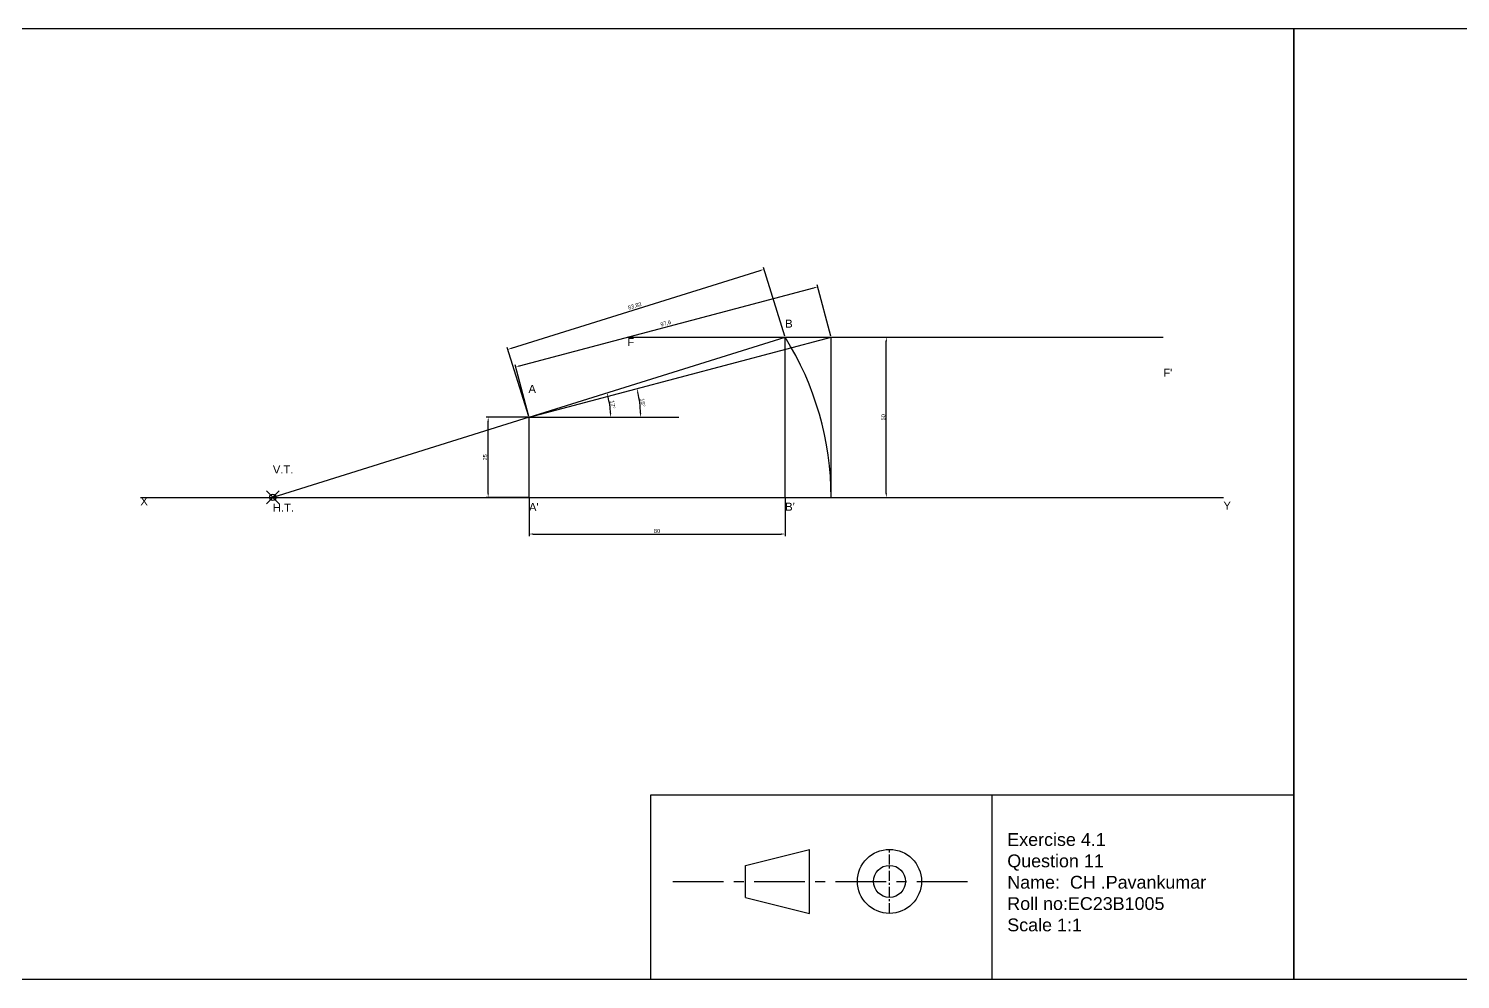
# Model space of a CAD drawing. Header units: millimetres. Extents: x 2477 to 7517, y 1798 to 2095.
# Drawn here: x 6282.3 to 6729.4, y 1798.3 to 2095.3 of the extents above; entities that cross this region are included whole.
import ezdxf

# ---------------------------------------------------------------- set-up
doc = ezdxf.new("R2010")
doc.units = ezdxf.units.MM
doc.header["$PDMODE"] = 35
doc.header["$PDSIZE"] = 2
doc.linetypes.add('CENTER', pattern=[50.8, 31.75, -6.35, 6.35, -6.35])
doc.styles.get("Standard").update_dxf_attribs({"font": 'arial.ttf'})
doc.dimstyles.new('ISO-25', dxfattribs={"dimscale": 0.5, "dimtxt": 2.5, "dimasz": 2.5, "dimexe": 1.25, "dimexo": 0.625, "dimtad": 1, "dimtxsty": 'Standard', "dimcen": 2.5, "dimadec": 0, "dimazin": 0, "dimtfac": 1, "dimtmove": 0, "dimatfit": 3, "dimfxl": 1, "dimarcsym": 0})

# ---------------------------------------------------------------- blocks, each defined once
blk = doc.blocks.new('*D73')
at = {"color": 0, "lineweight": -2, "transparency": 16777216}
blk.add_arc((6438.59, 1973.93), 34.87, 2.054, 12.7882, dxfattribs=at)
at = {"color": 0, "transparency": 16777216}
for points in [[(6472.4, 1981.6), (6472.8, 1981.69), (6472.3, 1982.86)], [(6473.65, 1975.18), (6473.23, 1975.17), (6473.46, 1973.93)]]:
    blk.add_solid(points, dxfattribs=at)
at = {"layer": 'Defpoints', "color": 0, "transparency": 16777216}
for p in [(6532.93, 1998.93), (6473.33, 1976.93), (6438.59, 1973.93), (6438.59, 1973.93), (6485.36, 1973.93)]:
    blk.add_point(p, dxfattribs=at)
at = {"color": 0, "transparency": 16777216, "insert": (6474.11, 1978.55), "char_height": 1.25, "attachment_point": 5, "rotation": 277.4211}
blk.add_mtext('15°', dxfattribs=at)
blk = doc.blocks.new('*D74')
at = {"color": 0, "lineweight": -2, "transparency": 16777216}
blk.add_arc((6438.59, 1973.93), 25.5, 2.8092, 14.5448, dxfattribs=at)
at = {"color": 0, "transparency": 16777216}
for points in [[(6463.07, 1980.27), (6463.47, 1980.39), (6462.93, 1981.53)], [(6464.27, 1975.18), (6463.85, 1975.17), (6464.09, 1973.93)]]:
    blk.add_solid(points, dxfattribs=at)
at = {"layer": 'Defpoints', "color": 0, "transparency": 16777216}
for p in [(6518.59, 1998.93), (6463.96, 1976.5), (6438.59, 1973.93), (6438.59, 1973.93), (6485.36, 1973.93)]:
    blk.add_point(p, dxfattribs=at)
at = {"color": 0, "transparency": 16777216, "insert": (6464.73, 1977.92), "char_height": 1.25, "attachment_point": 5, "rotation": 278.677}
blk.add_mtext('17°', dxfattribs=at)
blk = doc.blocks.new('*D75')
at = {"color": 0, "lineweight": -2, "transparency": 16777216}
for p, q in [((6435.63, 1990.01), (6527.55, 2014.37)), ((6532.85, 1999.23), (6528.6, 2015.29)), ((6438.51, 1974.23), (6434.26, 1990.29))]:
    blk.add_line(p, q, dxfattribs=at)
at = {"color": 0, "transparency": 16777216}
for points in [[(6527.5, 2014.57), (6527.6, 2014.16), (6528.76, 2014.69)], [(6435.57, 1990.21), (6435.68, 1989.8), (6434.42, 1989.69)]]:
    blk.add_solid(points, dxfattribs=at)
at = {"layer": 'Defpoints', "color": 0, "transparency": 16777216}
for p in [(6528.76, 2014.69), (6532.93, 1998.93), (6438.59, 1973.93)]:
    blk.add_point(p, dxfattribs=at)
at = {"color": 0, "transparency": 16777216, "insert": (6481.32, 2003.21), "char_height": 1.25, "attachment_point": 5, "rotation": 14.8422}
blk.add_mtext('97,6', dxfattribs=at)
blk = doc.blocks.new('*D76')
at = {"color": 0, "lineweight": -2, "transparency": 16777216}
for p, q in [((6438.59, 1948.61), (6438.59, 1936.84)), ((6518.59, 1948.61), (6518.59, 1936.84)), ((6439.84, 1937.47), (6517.34, 1937.47))]:
    blk.add_line(p, q, dxfattribs=at)
at = {"color": 0, "transparency": 16777216}
for points in [[(6439.84, 1937.67), (6439.84, 1937.26), (6438.59, 1937.47)], [(6517.34, 1937.67), (6517.34, 1937.26), (6518.59, 1937.47)]]:
    blk.add_solid(points, dxfattribs=at)
at = {"layer": 'Defpoints', "color": 0, "transparency": 16777216}
for p in [(6438.59, 1948.93), (6518.59, 1948.93), (6518.59, 1937.47)]:
    blk.add_point(p, dxfattribs=at)
at = {"color": 0, "transparency": 16777216, "insert": (6478.59, 1938.42), "char_height": 1.25, "attachment_point": 5}
blk.add_mtext('80', dxfattribs=at)
blk = doc.blocks.new('*D77')
at = {"color": 0, "lineweight": -2, "transparency": 16777216}
for p, q in [((6518.91, 1998.93), (6550.79, 1998.93)), ((6550.17, 1950.18), (6550.17, 1997.68)), ((6518.91, 1948.93), (6550.79, 1948.93))]:
    blk.add_line(p, q, dxfattribs=at)
at = {"color": 0, "transparency": 16777216}
for points in [[(6549.96, 1997.68), (6550.38, 1997.68), (6550.17, 1998.93)], [(6549.96, 1950.18), (6550.38, 1950.18), (6550.17, 1948.93)]]:
    blk.add_solid(points, dxfattribs=at)
at = {"layer": 'Defpoints', "color": 0, "transparency": 16777216}
for p in [(6518.59, 1998.93), (6550.17, 1998.93), (6518.59, 1948.93)]:
    blk.add_point(p, dxfattribs=at)
at = {"color": 0, "transparency": 16777216, "insert": (6549.22, 1973.93), "char_height": 1.25, "attachment_point": 5, "rotation": 90}
blk.add_mtext('50', dxfattribs=at)
blk = doc.blocks.new('*D78')
at = {"color": 0, "lineweight": -2, "transparency": 16777216}
for p, q in [((6438.28, 1973.93), (6425.21, 1973.93)), ((6425.84, 1950.18), (6425.84, 1972.68)), ((6438.28, 1948.93), (6425.21, 1948.93))]:
    blk.add_line(p, q, dxfattribs=at)
at = {"color": 0, "transparency": 16777216}
for points in [[(6425.63, 1972.68), (6426.05, 1972.68), (6425.84, 1973.93)], [(6425.63, 1950.18), (6426.05, 1950.18), (6425.84, 1948.93)]]:
    blk.add_solid(points, dxfattribs=at)
at = {"layer": 'Defpoints', "color": 0, "transparency": 16777216}
for p in [(6425.84, 1973.93), (6438.59, 1973.93), (6438.59, 1948.93)]:
    blk.add_point(p, dxfattribs=at)
at = {"color": 0, "transparency": 16777216, "insert": (6424.89, 1961.43), "char_height": 1.25, "attachment_point": 5, "rotation": 90}
blk.add_mtext('25', dxfattribs=at)
blk = doc.blocks.new('*D79')
at = {"color": 0, "lineweight": -2, "transparency": 16777216}
for p, q in [((6433.16, 1995.51), (6510.77, 2019.76)), ((6518.5, 1999.23), (6511.78, 2020.73)), ((6438.5, 1974.23), (6431.78, 1995.73))]:
    blk.add_line(p, q, dxfattribs=at)
at = {"color": 0, "transparency": 16777216}
for points in [[(6510.71, 2019.96), (6510.84, 2019.57), (6511.97, 2020.14)], [(6433.1, 1995.71), (6433.22, 1995.31), (6431.97, 1995.14)]]:
    blk.add_solid(points, dxfattribs=at)
at = {"layer": 'Defpoints', "color": 0, "transparency": 16777216}
for p in [(6511.97, 2020.14), (6518.59, 1998.93), (6438.59, 1973.93)]:
    blk.add_point(p, dxfattribs=at)
at = {"color": 0, "transparency": 16777216, "insert": (6471.65, 2008.65), "char_height": 1.25, "attachment_point": 5, "rotation": 17.354}
blk.add_mtext('83,82', dxfattribs=at)

msp = doc.modelspace()

# ---------------------------------------------------------------- linework, layer by layer
at = {"color": 3}
msp.add_line((6438.594, 1973.927), (6518.594, 1998.927), dxfattribs=at)
for p, q in [((6438.594, 1973.927), (6532.934, 1998.927)), ((6469.216, 1998.927), (6636.66, 1998.927)), ((6518.594, 1948.927), (6518.594, 1998.927)), ((6532.934, 1948.927), (6532.934, 1998.927)), ((6438.594, 1973.927), (6358.594, 1948.927)), ((6438.594, 1948.927), (6438.594, 1973.927)), ((6438.594, 1973.927), (6485.363, 1973.927)), ((6317.229, 1948.927), (6655.457, 1948.927)), ((6506.163, 1833.966), (6526.163, 1838.966)), ((6526.163, 1818.966), (6526.163, 1838.966)), ((6506.163, 1823.966), (6506.163, 1833.966)), ((6506.163, 1823.966), (6526.163, 1818.966))]:
    msp.add_line(p, q)
at = {"color": 7, "true_color": 0xffffff}
msp.add_line((6583.141, 1856.042), (6583.141, 1798.349), dxfattribs=at)
at = {"linetype": 'CENTER', "ltscale": 0.1}
msp.add_line((6551.163, 1818.966), (6551.163, 1838.966), dxfattribs=at)
at = {"linetype": 'CENTER', "ltscale": 0.5}
msp.add_line((6483.49, 1828.966), (6577.685, 1828.966), dxfattribs=at)
for points in [[(6257.443, 2095.349), (6677.443, 2095.349), (6677.443, 1798.349), (6257.443, 1798.349)], [(6677.443, 2095.349), (7097.443, 2095.349), (7097.443, 1798.349), (6677.443, 1798.349)]]:
    msp.add_lwpolyline(points, close=True)
at = {"color": 7, "true_color": 0xffffff}
msp.add_lwpolyline([(6677.443, 1798.349), (6476.682, 1798.349), (6476.682, 1856.042), (6677.443, 1856.042)], close=True, dxfattribs=at)
for radius in [10, 5]:
    msp.add_circle((6551.163, 1828.966), radius)
msp.add_arc((6438.594, 1948.927), 94.34, 0, 32.00538)
msp.add_point((6358.594, 1948.927))

# ---------------------------------------------------------------- texts
at = {"color": 7, "true_color": 0xffffff, "char_height": 2.5, "attachment_point": 1}
for s, insert in [('B', (6518.594, 2004.431)), ('F', (6469.292, 1998.702)), ("F'", (6636.66, 1989.1)), ('A', (6438.42, 1984.046)), ('V.T.', (6358.594, 1958.88)), ('X', (6317.229, 1948.927)), ('H.T.', (6358.594, 1946.969)), ("A'", (6438.594, 1947.147)), ("B'", (6518.594, 1947.257)), ('Y', (6655.457, 1947.584))]:
    msp.add_mtext_dynamic_manual_height_columns(s, width=4.42811, gutter_width=39.618, heights=[0], dxfattribs=dict(at, insert=insert))
at = {"color": 6, "insert": (6587.951, 1844.028), "char_height": 4, "attachment_point": 1}
msp.add_mtext_dynamic_manual_height_columns('{\\C256;\\c16777215;Exercise 4.1^JQuestion 11\\PName:  CH .Pavankumar \\PRoll no:EC23B1005\\PScale 1:1}', width=90.33607, gutter_width=12.5, heights=[35.907], dxfattribs=at)

# ---------------------------------------------------------------- dimensions: what is measured, and where the dimension line sits
at = {"color": 7, "true_color": 0xffffff}
for p1, p2, distance, picture, middle in [((6438.594, 1973.927), (6518.594, 1998.927), 22.222, '*D79', (6471.649, 2008.652)), ((6438.594, 1973.927), (6532.934, 1998.927), 16.303, '*D75', (6481.316, 2003.214)), ((6518.594, 1948.927), (6518.594, 1998.927), -31.575, '*D77', (6549.219, 1973.927)), ((6438.594, 1948.927), (6438.594, 1973.927), 12.755, '*D78', (6424.889, 1961.427)), ((6438.594, 1948.927), (6518.594, 1948.927), -11.461, '*D76', (6478.594, 1938.417))]:
    dim = msp.add_aligned_dim(p1=p1, p2=p2, distance=distance, dimstyle='ISO-25', dxfattribs=at)
    dim.commit()
    dim.dimension.update_dxf_attribs({"geometry": picture, "text_midpoint": middle})
for base, line2, picture, middle in [((6473.334, 1976.934), ((6438.594, 1973.927), (6532.934, 1998.927)), '*D73', (6474.114, 1978.553)), ((6463.961, 1976.497), ((6438.594, 1973.927), (6518.594, 1998.927)), '*D74', (6464.729, 1977.915))]:
    dim = msp.add_angular_dim_2l(base=base, line1=((6438.594, 1973.927), (6485.363, 1973.927)), line2=line2, dimstyle='ISO-25', dxfattribs=at)
    dim.commit()
    dim.dimension.update_dxf_attribs({"geometry": picture, "text_midpoint": middle})

doc.saveas('drawing.dxf')
